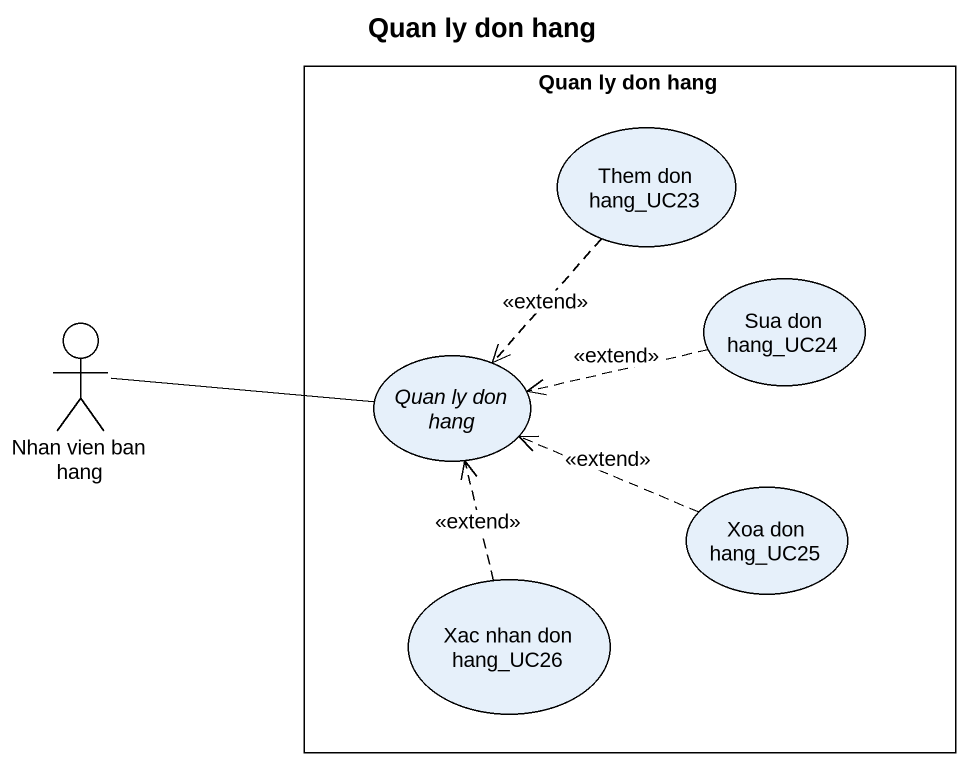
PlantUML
@startuml
title Quan ly don hang
rectangle "Quan ly don hang" as Quan_ly_don_hang {
  usecase "Them don hang_UC23" as Them_don_hang_UC23
  usecase "Sua don hang_UC24" as Sua_don_hang_UC24
  usecase "Quan ly don hang" as Quan_ly_don_hang_2
  usecase "Xoa don hang_UC25" as Xoa_don_hang_UC25
  usecase "Xac nhan don hang_UC26" as Xac_nhan_don_hang_UC26
}
actor "Nhan vien ban hang" as Nhan_vien_ban_hang
Them_don_hang_UC23 ..> Quan_ly_don_hang_2 : <<extend>>
Sua_don_hang_UC24 .left.> Quan_ly_don_hang_2 : <<extend>>
Nhan_vien_ban_hang -right- Quan_ly_don_hang_2
Xoa_don_hang_UC25 .left.> Quan_ly_don_hang_2 : <<extend>>
Xac_nhan_don_hang_UC26 .up.> Quan_ly_don_hang_2 : <<extend>>
@enduml
